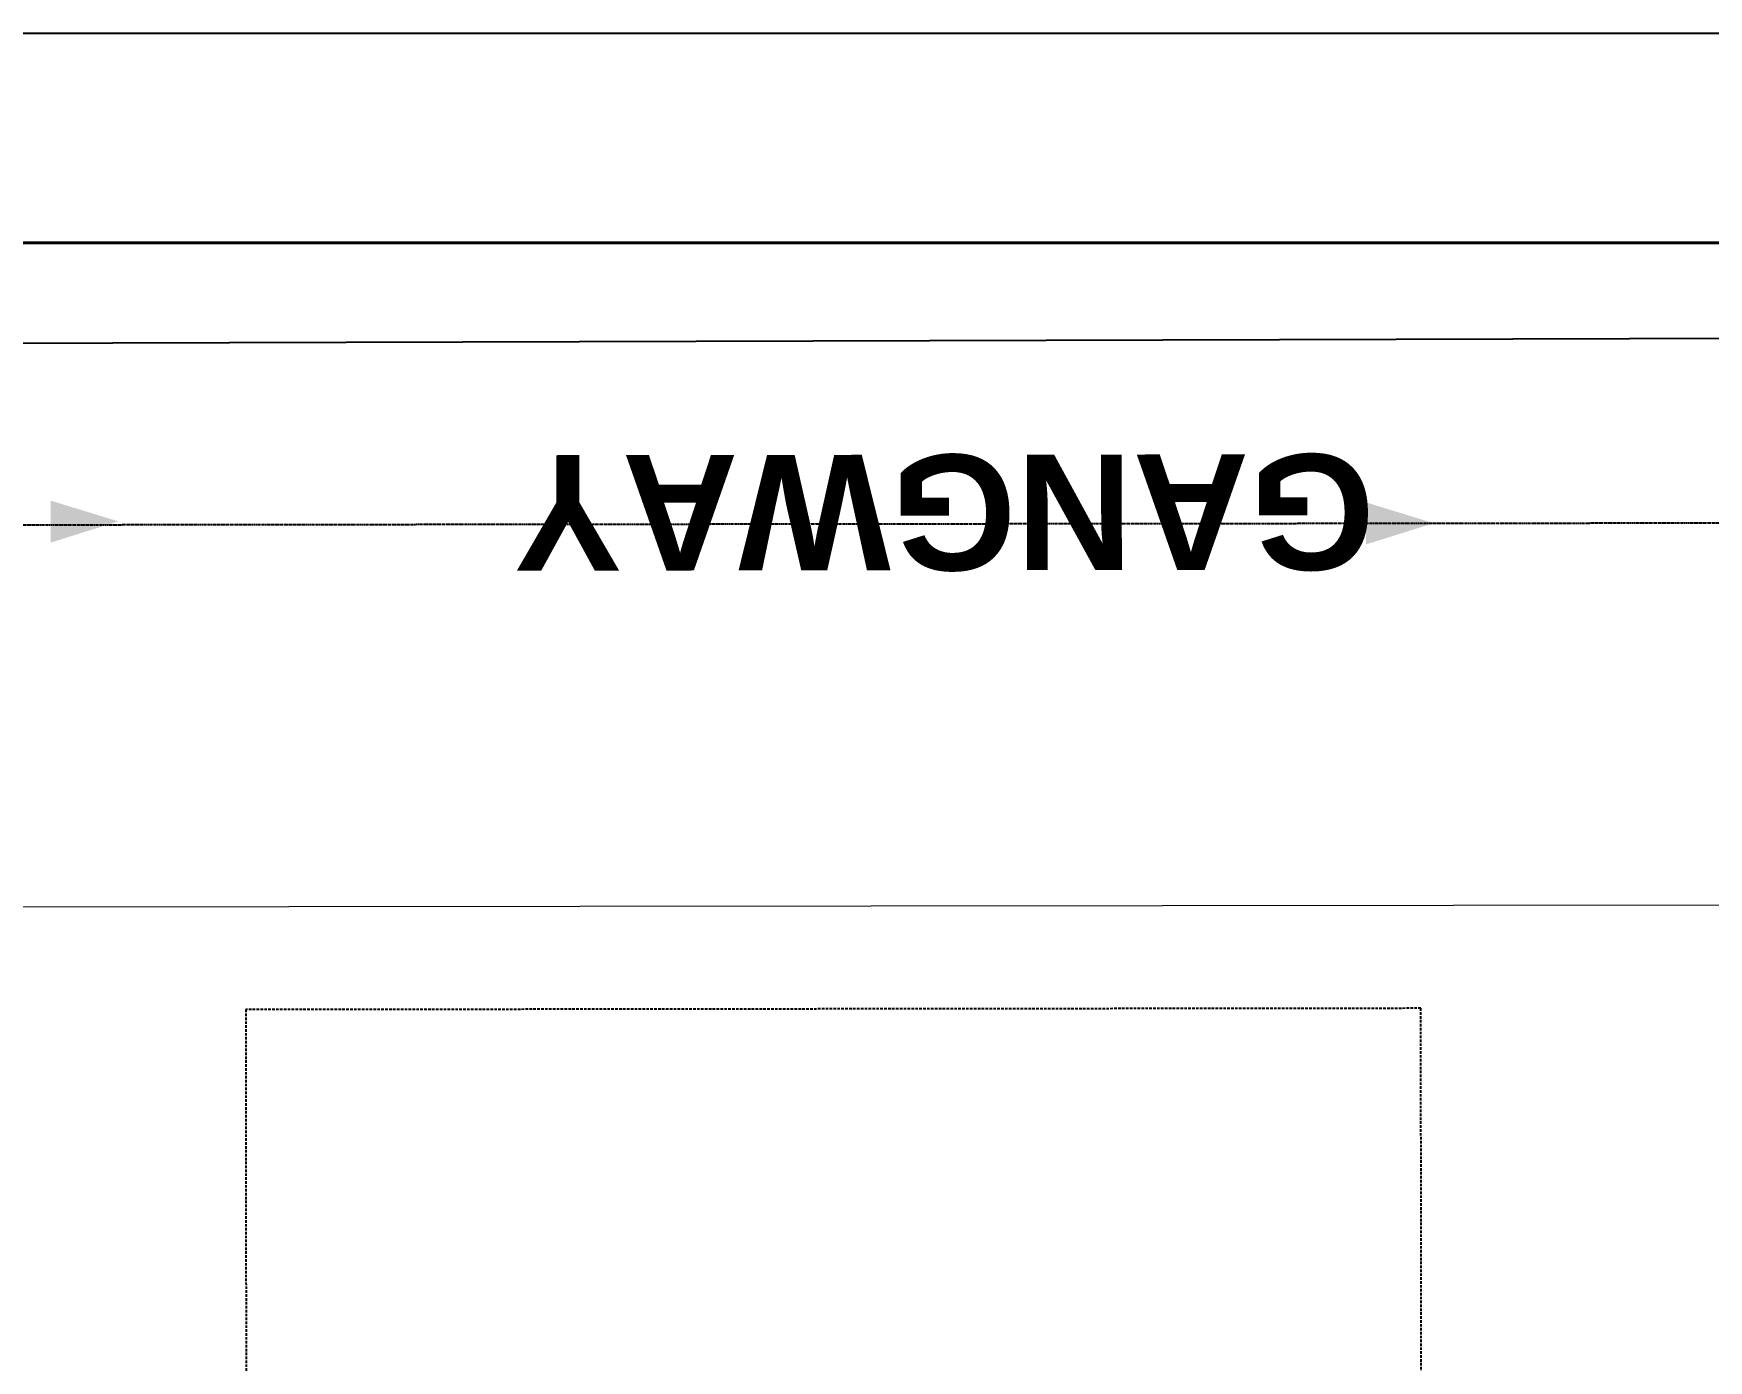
# Model space of a CAD drawing. Header units: feet. Extents: x -99009 to 3252343, y -11094690 to 9035152.
# Drawn here: x 2429752 to 2437003, y -1882165 to -1876420 of the extents above; entities that cross this region are included whole.
import ezdxf

# ---------------------------------------------------------------- set-up
doc = ezdxf.new("R2010")
doc.units = ezdxf.units.FT
for name, pattern in [('CENTER', [2, 1.25, -0.25, 0.25, -0.25]), ('HIDDEN', [0.375, 0.25, -0.125]), ('PHANTOM2', [1.25, 0.625, -0.125, 0.125, -0.125, 0.125, -0.125])]:
    doc.linetypes.add(name, pattern=pattern)
for name, color, linetype in [('1', 1, 'Continuous'), ('Layer1', 7, 'CENTER'), ('PDF_Text', 7, 'Continuous')]:
    doc.layers.add(name, color=color, linetype=linetype)
doc.layers.add('PDF_Geometry', color=7, linetype='Continuous', lineweight=0)
doc.styles.add('PDF Arial Bold', font='arialbd.ttf')

msp = doc.modelspace()

# ---------------------------------------------------------------- linework, layer by layer
for points in [[(2398724.85619, -1877329.52607), (2583635.05305, -1877296.08291), (2583788.57818, -2012516.78183), (2398878.38132, -2012550.225)], [(2399418.96967, -1877847.67055), (2530627.71938, -1877471.10847), (2530777.44027, -2009341.13689), (2399568.69056, -2009717.69897)]]:
    msp.add_lwpolyline(points, close=True)
at = {"layer": '1'}
for points in [[(2584697.64013, -2013008.80189), (2584697.64013, -1876419.99009), (2397815.3202, -1876419.99009), (2397815.3202, -2013008.80189)], [(2583788.10415, -2012099.2659), (2583788.10415, -1877329.52607), (2398724.85619, -1877329.52607), (2398724.85619, -2012099.2659)]]:
    msp.add_lwpolyline(points, close=True, dxfattribs=at)
msp.add_arc((2520410.24778, -1978395.99612), 100000, 84.1346387202, 194.3871675539, dxfattribs=at)
at = {"layer": 'Layer1', "color": 7, "linetype": 'PHANTOM2'}
for q in [(2437131.24819, -1878538.49754), (2433869.97725, -1878542.20028)]:
    msp.add_line((2423166.46628, -1878554.35269), q, dxfattribs=at)
at = {"layer": 'Layer1', "color": 6, "linetype": 'HIDDEN', "ltscale": 45}
msp.add_lwpolyline([(2430670.49732, -1880646.09483), (2430678.03956, -1887289.09054), (2435765.03628, -1887283.31494), (2435757.49404, -1880640.31922)], close=True, dxfattribs=at)
msp.add_lwpolyline([(2430670.49732, -1880646.09483), (2430678.03956, -1887289.09054), (2435765.03628, -1887283.31494), (2435757.49404, -1880640.31922)], close=True, dxfattribs=at)
at = {"layer": 'Layer1', "color": 7, "linetype": 'Continuous'}
for points in [[(2429825.93911, -1878442.24104), (2430119.10562, -1878532.18794), (2429826.14572, -1878624.22116)], [(2429825.93911, -1878442.24104), (2430119.10562, -1878532.18794), (2429826.14572, -1878624.22116)], [(2435520.08811, -1878450.04704), (2435813.25463, -1878539.99394), (2435520.29473, -1878632.02717)], [(2435520.08811, -1878450.04704), (2435813.25463, -1878539.99394), (2435520.29473, -1878632.02717)]]:
    msp.add_solid(points, dxfattribs=at)
at = {"layer": 'PDF_Geometry', "color": 7, "lineweight": 0}
msp.add_line((2406633.70311, -1880226.54011), (2456134.39432, -1880170.33866), dxfattribs=at)
msp.add_line((2406633.70311, -1880226.54011), (2456134.39432, -1880170.33866), dxfattribs=at)

# ---------------------------------------------------------------- texts
at = {"layer": 'PDF_Text', "color": 7, "insert": (2435556.96936, -1878234.43896), "char_height": 499.973911, "attachment_point": 7, "rotation": 180.065051714, "style": 'PDF Arial Bold'}
msp.add_mtext('GANGWAY', dxfattribs=at)
msp.add_mtext('GANGWAY', dxfattribs=at)

doc.saveas('drawing.dxf')
